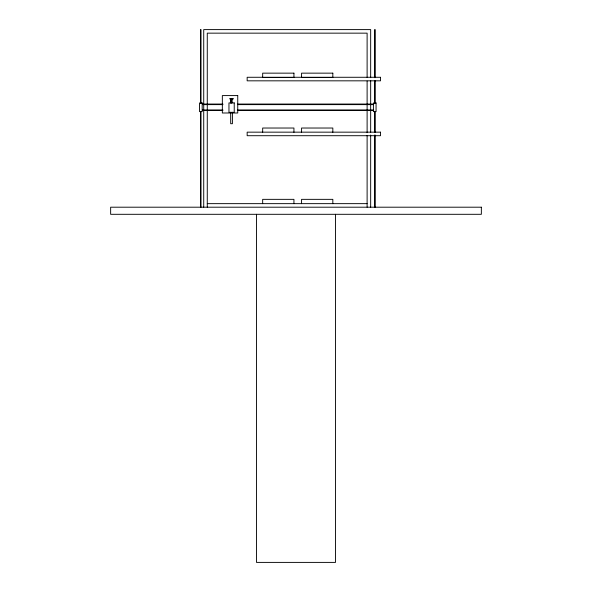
<?xml version="1.0" encoding="UTF-8"?>
<svg xmlns="http://www.w3.org/2000/svg" width="592" height="592" viewBox="0 0 592 592"><rect width="100%" height="100%" fill="white"/><g stroke="black" fill="none" stroke-linecap="round" stroke-linejoin="round"><path stroke-width="0.89" d="M229.859 98.679L233.218 98.679M229.859 98.938L233.218 98.938M202.553 104.051L222.903 104.051M237.703 104.051L373.678 104.051M202.553 104.621L222.903 104.621M237.703 104.621L373.678 104.621M202.553 109.949L222.903 109.949M237.703 109.949L373.678 109.949M202.553 110.519L222.903 110.519M237.703 110.519L373.678 110.519M207.274 203.648L367.114 203.648M375.202 29.6L375.202 77.7M375.202 80.475L375.202 103.6M375.202 111.925L375.202 132.275M375.202 135.05L375.202 207.2M374.632 29.6L374.632 77.7M374.632 80.475L374.632 103.6M374.632 111.925L374.632 132.275M374.632 135.05L374.632 207.2M370.666 77.7L370.666 29.6L203.722 29.6L203.722 207.2M370.666 80.475L370.666 132.275M370.666 135.05L370.666 207.2M367.114 77.389L367.114 33.152L207.274 33.152L207.274 207.2M367.114 81.074L367.114 132.682M367.114 135.45L367.114 207.2M335.501 214.304L335.501 562.4L256.499 562.4L256.499 214.304M332.83 132.327L332.83 128.027L301.565 128.027L301.565 132.327M332.83 203.648L332.83 199.349L301.565 199.349L301.565 203.648M293.935 132.327L293.935 128.027L262.67 128.027L262.67 132.327M293.935 203.648L293.935 199.349L262.67 199.349L262.67 203.648M232.404 112.317L232.404 123.713L230.702 123.713L230.68 112.317M231.953 98.938L231.953 102.912M231.753 98.938L231.805 102.912M231.035 98.938L231.035 102.912M230.947 98.938L230.947 102.912M230.784 98.938L230.784 102.912M201.014 29.6L201.014 103.6M201.014 111.925L201.014 207.2M200.444 29.6L200.444 103.6M200.444 111.925L200.444 207.2M293.935 73.149L262.67 73.149L262.67 77.448L293.935 77.448L293.935 73.149M332.83 73.149L301.565 73.149L301.565 77.448L332.83 77.448L332.83 73.149M380.508 77.278L247.16 77.278L247.16 80.83L380.508 80.83L380.508 77.278M237.747 95.586L222.34 95.586L222.34 112.991L237.747 112.991L237.747 95.586M202.175 102.971L199.511 102.971L199.511 111.607L202.175 111.607L202.175 102.971M234.232 102.912L228.963 102.912L228.963 112.317L234.232 112.317L234.232 102.912M376.068 102.971L373.404 102.971L373.404 111.607L376.068 111.607L376.068 102.971M380.508 132.157L247.16 132.157L247.16 135.709L380.508 135.709L380.508 132.157M481.355 207.2L110.645 207.2L110.645 214.304L481.355 214.304L481.355 207.2"/></g></svg>
